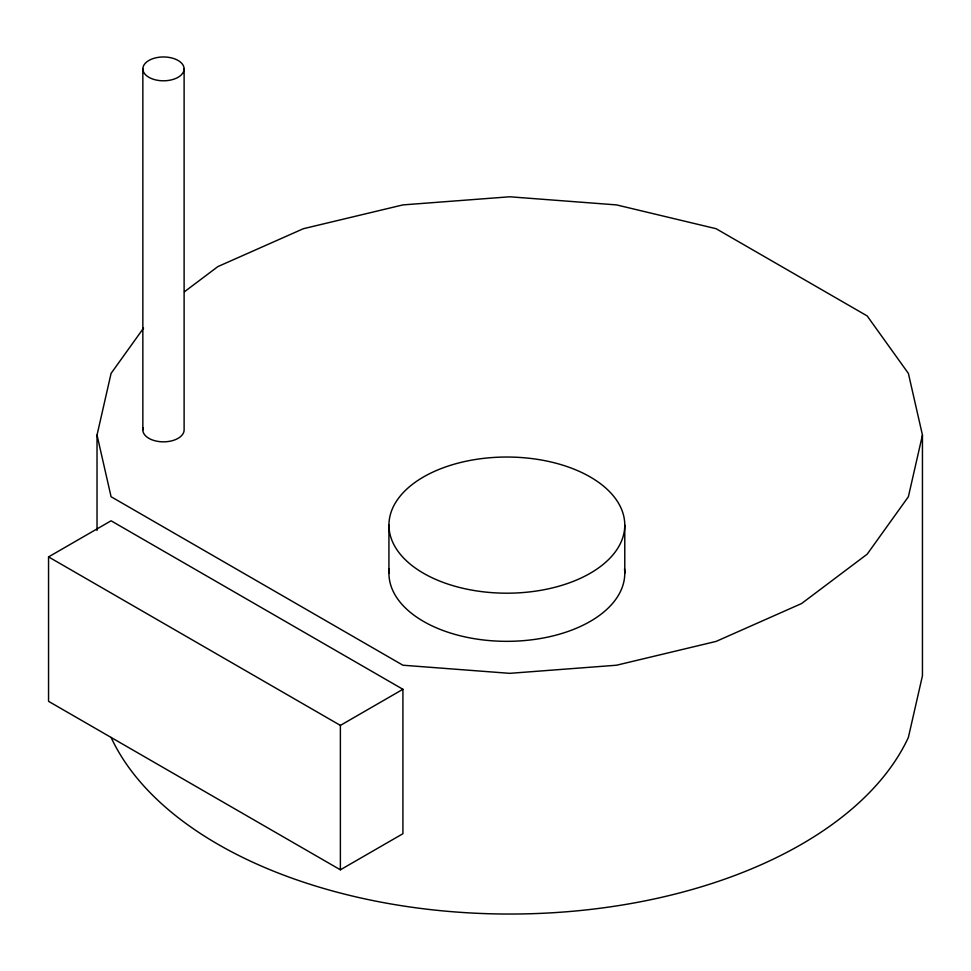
<?xml version="1.0" encoding="UTF-8"?>
<svg xmlns="http://www.w3.org/2000/svg" width="971" height="971" viewBox="0 0 971 971"><rect width="100%" height="100%" fill="white"/><g stroke="black" fill="none" stroke-linecap="round" stroke-linejoin="round"><path stroke-width="1.46" d="M97.027 530.433L97.027 435.057L111.082 373.386L143.538 328.149M184.514 291.701L217.905 266.576L303.377 228.707L402.916 204.905L509.739 196.785L616.549 204.905L716.088 228.707L867.152 315.915L908.383 373.386L922.45 435.057L908.383 496.727L867.152 554.198L801.573 603.549L716.088 641.418L616.549 665.22L509.739 673.34L402.916 665.22L111.082 496.727L97.027 435.057M48.55 556.905L111.082 520.796L402.916 689.289L402.916 833.713L340.384 869.81L48.55 701.329L48.55 556.905L340.384 725.398L402.916 689.289M922.45 435.057L922.45 675.755L908.383 737.426A412.711 238.283 0 0 1 509.739 914.039A412.711 238.283 0 0 1 111.082 737.426M624.778 525.117A117.916 68.079 0 0 1 447.898 584.069A117.916 68.079 0 0 1 447.898 466.153A117.916 68.079 0 0 1 624.778 525.117L624.778 573.254M388.934 525.117L388.934 573.254M340.384 725.398L340.384 869.81M184.114 68.88A20.634 11.919 0 0 1 153.163 79.197A20.634 11.919 0 0 1 153.163 58.563A20.634 11.919 0 0 1 184.114 68.88L184.114 429.922A20.634 11.919 0 0 1 161.672 441.793A20.634 11.919 0 0 1 143.162 427.859M142.846 68.88L142.846 429.922M624.523 568.824A117.916 68.079 0 0 1 506.862 641.333A117.916 68.079 0 0 1 389.189 568.824"/></g></svg>
